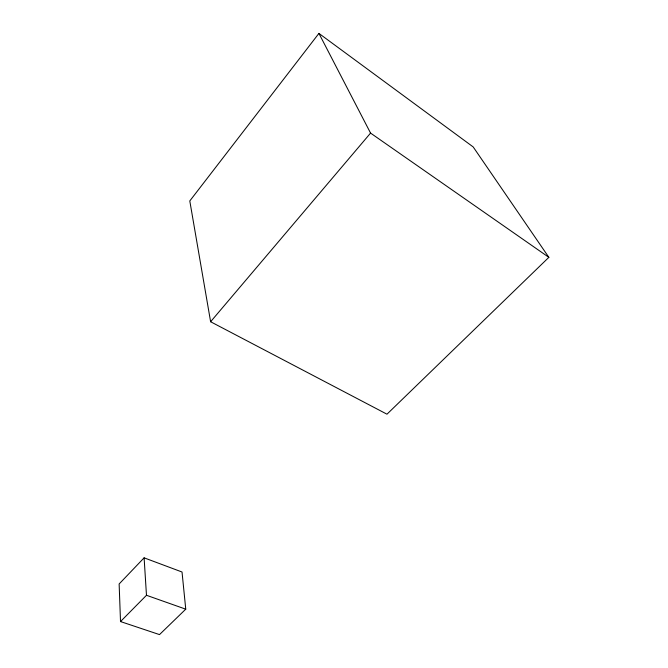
<?xml version="1.0" encoding="UTF-8"?>
<svg xmlns="http://www.w3.org/2000/svg" width="668" height="668" viewBox="0 0 668 668"><rect width="100%" height="100%" fill="white"/><g stroke="black" fill="none" stroke-linecap="round" stroke-linejoin="round"><path stroke-width="1" d="M318.92 33.4L189.796 200.943L210.612 321.742L386.981 414.193L548.862 257.339L473.195 146.943L318.92 33.4L370.565 133.091L548.862 257.339M210.612 321.742L370.565 133.091M144.113 557.83L119.138 583.966L120.516 621.566L159.502 634.6L185.754 609.166L182.03 572.008L144.113 557.83L146.476 595.28L120.516 621.566M146.476 595.28L185.754 609.166"/></g></svg>
